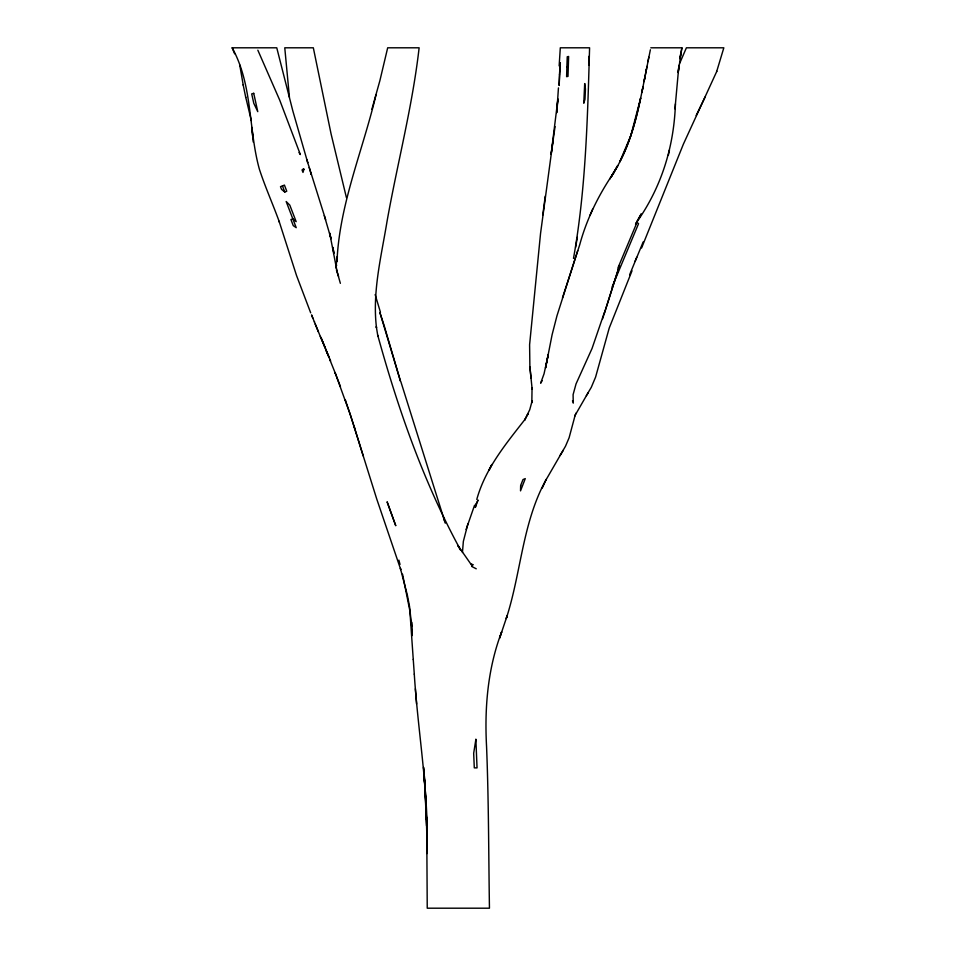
<?xml version="1.0" encoding="UTF-8"?>
<svg xmlns="http://www.w3.org/2000/svg" width="956" height="956" viewBox="0 0 956 956"><rect width="100%" height="100%" fill="white"/><g stroke="black" fill="none" stroke-linecap="round" stroke-linejoin="round"><path stroke-width="1.43" d="M411.916 622.332L412.084 635.609L411.857 629.144M589.111 56.213L588.908 65.008L588.812 56.691M462.441 552.484L463.349 541.419L467.938 523.685M558.447 87.904L556.75 112.689L557.934 98.922L551.098 154.322L555.054 126.61M559.152 65.892L560.3 47.8L589.589 47.8C587.534 118.126 585.897 189.013 573.492 258.407M635.537 224.325L641.225 213.929L636.23 222.903C661.337 187.543 673.956 147.105 675.426 103.893M674.984 108.9L678.676 67.948L678.999 65.187L678.174 72.513L681.891 47.8L650.797 47.8M552.95 141.464L540.546 233.467L529.6 344.722L529.887 366.865L532.157 389.295L532.05 387.754L531.823 402.703L532.134 400.887L529.732 409.754L524.617 420.186L528.071 413.757L527.461 414.916M545.231 196.159L542.805 214.933M680.863 52.938L679.907 58.698L681.891 47.8M575.608 247.389L577.328 237.291M646.065 71.246L650.367 49.784M645.085 76.337L644.045 81.595L647.021 66.346M646.435 69.382L641.858 92.445L642.982 86.972C637.652 112.569 632.131 138.632 619.727 161.899L630.793 135.752L640.675 97.978C635.059 125.583 626.658 153.008 611.231 176.812L617.719 165.627L609.677 179.262M647.941 61.662L648.813 57.229M668.316 155.338L669.463 150.02M637.951 110.059L638.166 109.103M643.185 241.916L629.61 274.802M335.771 267.776L337.372 256.555L336.978 261.526C339.464 204.178 362.826 150.391 375.959 95.074M573.241 403.181L573.098 394.637L576.05 383.87L592.051 348.462L604.264 312.827M371.884 109.259L379.879 80.674L387.682 47.8L419.122 47.8C412.442 106.498 397.278 163.667 386.977 221.744C381.241 256.65 372.171 292.178 376.497 327.765L376.305 326.617L377.895 336.345M506.25 618.544L507.242 615.461L499.63 638.118L501.673 631.832C487.715 668.423 484.441 707.858 486.568 746.696C488.719 800.507 488.612 854.365 489.448 908.2L427.236 908.2L426.782 835.102L427.021 853.553C429.125 793.337 418.107 734.005 414.283 674.135M466.122 529.481L474.582 505.198M577.723 250.603L556.954 315.85L552.102 334.708L545.553 368.012L548.206 354.736L544.048 373.808L540.63 383.213L542.172 380.679M602.567 318.85L619.488 265.601L604.479 312.947M506.453 617.923C521.235 572.13 522.418 522.454 546.175 479.458L545.924 480.02L565.522 446.177L569.095 437.8L575.225 414.928L574.711 416.003L586.793 394.995M562.486 297.866L579.73 244.724C586.649 219.032 598.731 194.713 613.8 172.666M716.63 71.7L723.835 47.8L686.396 47.8L679.776 63.132M476.781 499.426C485.385 468.416 505.867 443.919 525.155 419.182M612.067 287.051L638.536 223.704L637.043 222.33L617.911 268.003M632.012 270.823L609.223 328.051L595.588 377.106L591.298 387.311L586.375 395.641M641.584 247.986L683.373 144.177L716.809 71.306M635.011 261.394L636.732 257.319M590.055 215.16L592.612 209.256M542.267 488.062L546.175 479.458M696.171 115.485L705.17 96.926M575.655 414.067L576.193 412.968M491.85 464.497L489.03 470.089L491.48 465.249M560.025 455.522L563.287 450.24M587.187 394.386L588.215 392.82M282.45 185.93L284.422 185.082L286.752 191.212L284.78 192.06L281.518 189.336L280.502 186.671L282.45 185.93L284.78 192.06M310.688 312.827L296.527 275.519L279.08 221.218L279.379 222.067C272.962 204.297 265.171 187.053 259.339 169.069C248.273 129.048 252.934 85.383 232.165 47.8L276.762 47.8L292.787 110.777L307.713 162.604L306.84 159.58M471.236 564.016L473.304 564.805M471.87 566.538L476.255 568.808M472.407 566.299L457.816 545.386L460.625 550.094C423.783 482.661 398.066 409.049 377.704 335.162M329.665 359.217L330.573 360.95L321.204 338.137L324.968 347.267M299.049 152.542L300.351 154.561L279.75 100.225L257.845 50.19M336.596 269.903L340.36 283.334M336.416 269.843L338.555 276.356M572.465 400.815L572.979 402.01M232.165 47.8L234.65 53.787M320.296 336.393L329.282 357.795M320.678 337.337L315.05 323.606L318.42 331.828M325.924 350.099L328.374 356.062M330.035 360.161L335.413 373.521M312.815 318.073L311.548 314.918L314.679 322.65L314.44 321.586M340.455 386.594L335.054 372.577L350.278 414.569L376.724 498.96L400.743 569.597L400.385 568.378L407.328 595.014L409.55 606.534L411.761 626.861M345.522 400.588L345.188 399.644L350.278 414.569M324.287 215.59L331.051 238.749L329.569 232.774M349.944 413.613L354.724 428.443M443.488 517.602L445.281 523.207M325.673 219.82L307.569 162.09M444.779 521.558L400.839 381.647M354.413 427.475L363.256 455.988M375.146 294.591L380.464 312.337M309.218 167.539L311.13 174.291L310.903 173.442M398.879 560.132L400.026 564.422M346.407 197.569L331.099 134.019L313.329 47.8L284.769 47.8L289.429 97.285M329.868 234.017L337.026 271.193M251.344 120.647L245.644 96.903M402.536 574.174L409.885 610.908L413.267 659.616M239.741 64.936L243.266 85.287M243.159 84.761L245.752 97.464M333.967 253.46L332.867 247.305L333.764 252.348M529.887 366.865L531.058 378.253M253.221 142.014L251.954 127.435L252.551 135.465M426.197 808.107L423.568 767.345L425.91 799.443L426.794 834.409M424.261 775.029L426.639 825.972L426.484 816.962M415.382 688.798L416.601 704.022M424.356 776.033L426.531 819.662M413.267 659.497L414.295 674.207M520.65 485.552L520.518 490.87L525.262 478.621L522.992 479.554L520.65 485.552M566.896 66.693L566.609 76.671L567.995 76.384L568.629 56.464L567.243 56.763L566.896 66.693M559.475 74.472L559.129 85.49L560.324 62.809L559.475 74.472M584.69 83.59L583.769 103.236L584.988 99.293L585.454 89.016L584.69 83.59M475.873 739.347L473.674 753.304L474.296 767.859L477.044 767.895L475.873 739.347M336.5 264.967L335.926 267.656L336.536 264.92M476.184 503.836L475.311 507.433L478.048 500.036L476.184 503.836M303.912 169.391L302.992 172.415L302.036 169.965L303.614 168.662L303.912 169.391M253.722 93.306L251.703 93.903L253.782 103.272L257.762 111.649L253.722 93.306M292.871 218.96L290.923 219.522L293.241 225.628L296.217 227.683L286.167 201.513L289.788 205.122L296.157 221.649L292.871 218.96M395.712 525.585L387.168 502.02L395.712 525.585M384.24 325.888L379.867 312.493L400.468 381.157L384.24 325.888"/></g></svg>
